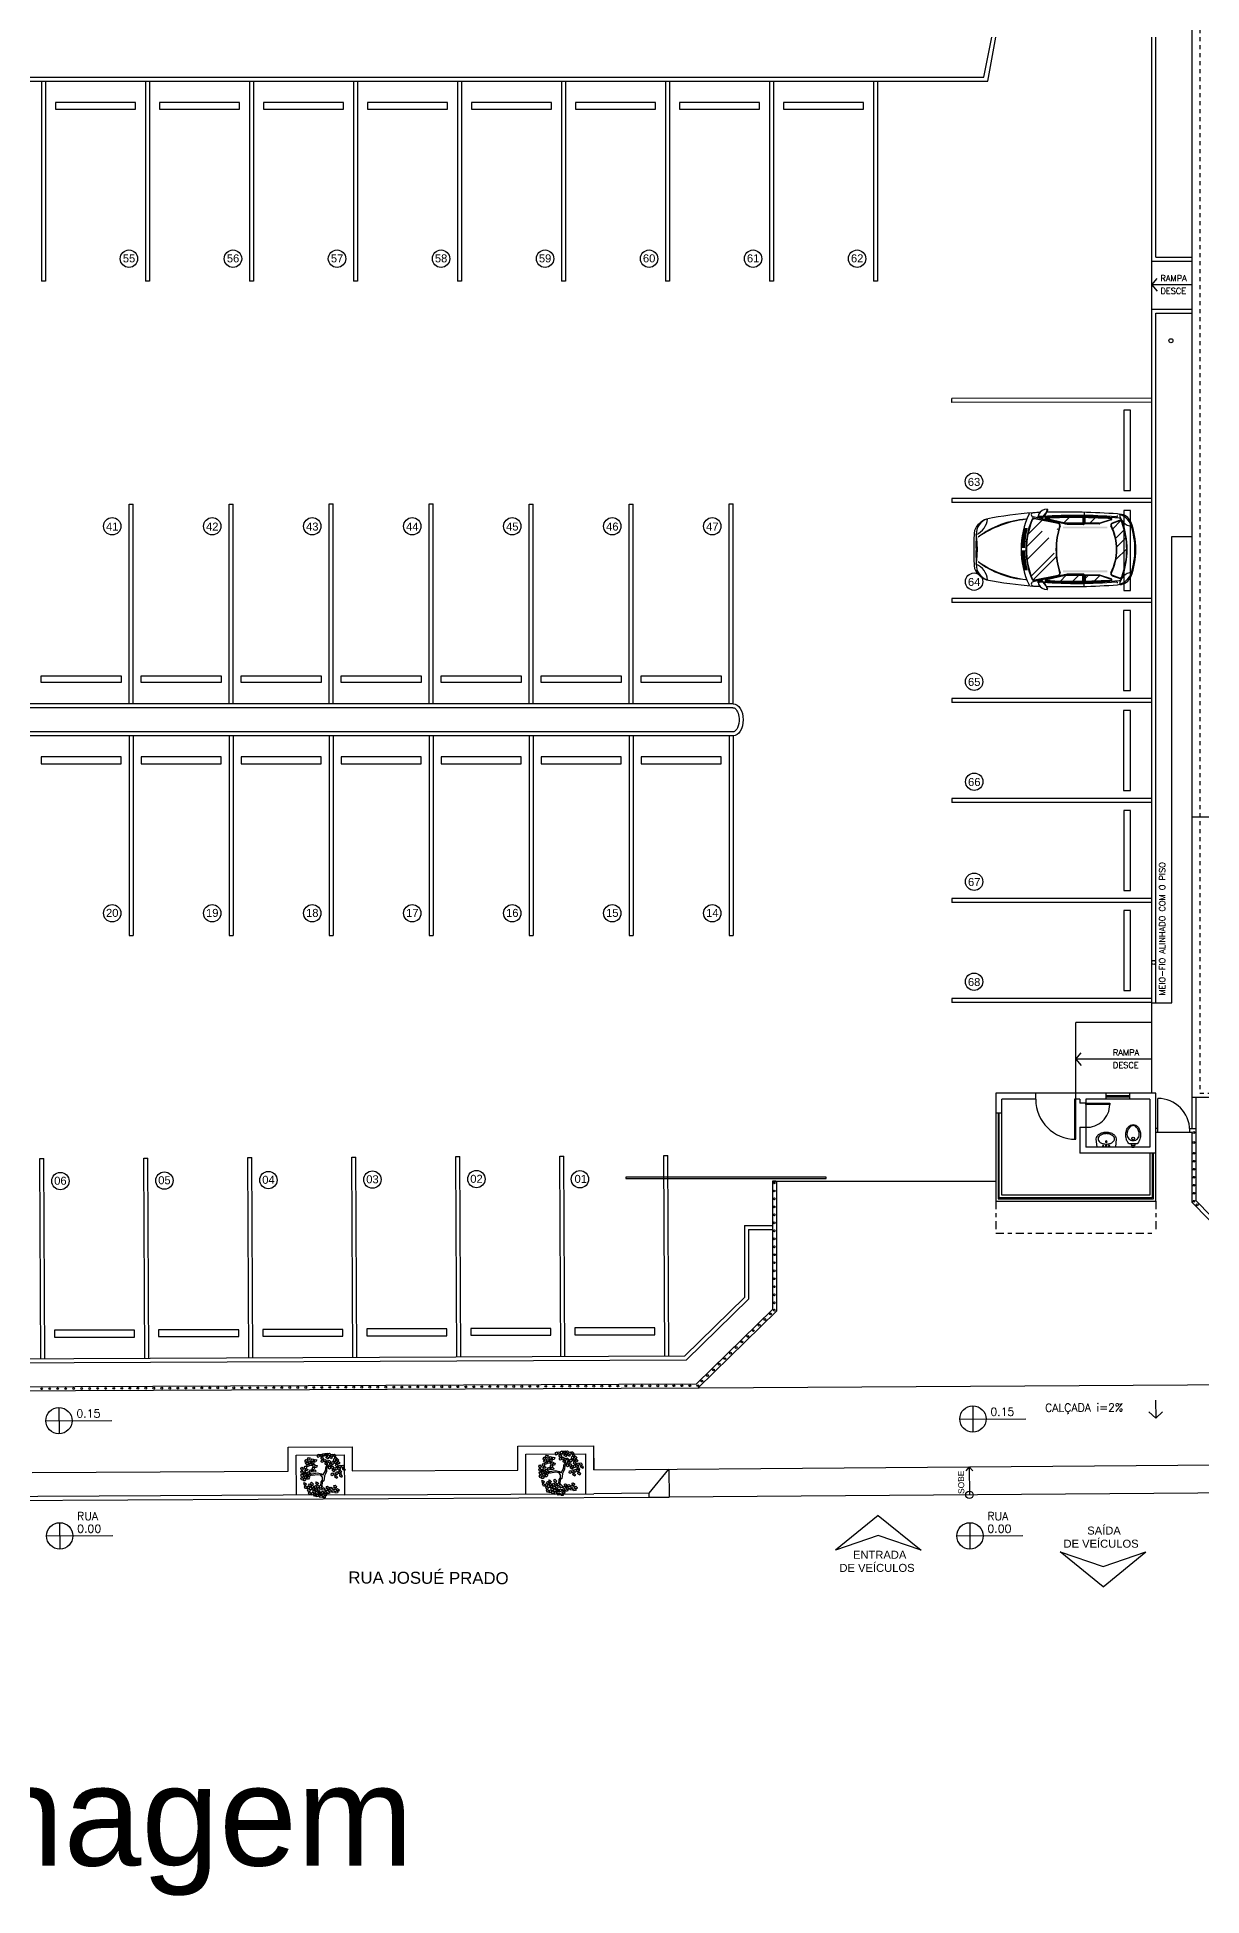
# Model space of a CAD drawing. Header units: millimetres. Extents: x -8 to 5830, y -596 to 3598.
# Drawn here: x 1670.62 to 1699.73, y 2465.41 to 2511.87 of the extents above; entities that cross this region are included whole.
import ezdxf

# ---------------------------------------------------------------- set-up
doc = ezdxf.new("R2010")
doc.units = ezdxf.units.MM
for name, pattern in [('CONTINU', [0]), ('DASHDOT', [1, 0.5, -0.25, 0, -0.25]), ('HIDDEN', [9.525, 6.35, -3.175])]:
    doc.linetypes.add(name, pattern=pattern)
doc.layers.get('0').update_dxf_attribs({"color": 9})
doc.layers.add('INSTALAÇÕES', color=7, linetype='Continuous')
doc.styles.add('80X50', font='romans.shx')
doc.styles.add('ROBERTO', font='swissek.ttf')
doc.styles.get("Standard").update_dxf_attribs({"font": 'arial.ttf'})

# ---------------------------------------------------------------- blocks, each defined once
blk = doc.blocks.new('L', base_point=(1.368, 0.591))
at = {"color": 8, "lineweight": -2}
for p, q in [((1.275, 0.567), (1.306, 0.592)), ((1.288, 0.517), (1.275, 0.567)), ((1.281, 0.65), (1.312, 0.675)), ((1.294, 0.6), (1.281, 0.65)), ((1.317, 0.508), (1.288, 0.517)), ((1.322, 0.591), (1.294, 0.6)), ((1.306, 0.592), (1.336, 0.538)), ((1.312, 0.675), (1.342, 0.621)), ((1.336, 0.538), (1.317, 0.508)), ((1.342, 0.621), (1.322, 0.591)), ((1.337, 0.489), (1.356, 0.548)), ((1.356, 0.548), (1.391, 0.554)), ((1.404, 0.527), (1.376, 0.484)), ((1.391, 0.554), (1.404, 0.527)), ((1.376, 0.484), (1.337, 0.489))]:
    blk.add_line(p, q, dxfattribs=at)
blk = doc.blocks.new('Árvore-13')
at = {"color": 8}
for p, q in [((-0.8, 0.3), (-0.96, 0.41)), ((-0.8, 0.41), (-0.95, 0.5)), ((-0.36, 0.35), (-0.8, 0.41)), ((-0.37, 0.23), (-0.8, 0.3)), ((-0.13, 0.11), (-0.37, 0.23)), ((-0.07, 0.19), (-0.36, 0.35)), ((-0.07, -0.04), (-0.13, 0.11)), ((0.03, 0.07), (-0.07, 0.19)), ((0.03, 0.07), (0.32, 0.33)), ((0.12, -0.05), (0.28, 0.13)), ((0.28, 0.13), (0.42, 0.28)), ((0.32, 0.33), (0.41, 0.54)), ((0.41, 0.54), (0.48, 0.66)), ((0.42, 0.28), (0.5, 0.51)), ((0.48, 0.66), (0.57, 0.72)), ((0.5, 0.51), (0.63, 0.67)), ((0.57, 0.72), (0.61, 0.82)), ((0.63, 0.67), (0.78, 0.72)), ((-0.3, -0.39), (-0.42, -0.69)), ((-0.2, -0.45), (-0.31, -0.74)), ((-0.31, -0.74), (-0.24, -0.89)), ((-0.15, -0.3), (-0.3, -0.39)), ((-0.05, -0.38), (-0.2, -0.45)), ((-0.07, -0.04), (-0.15, -0.3)), ((0.12, -0.05), (-0.05, -0.38))]:
    blk.add_line(p, q, dxfattribs=at)
at = {"color": 8, "xscale": 3.048, "yscale": 3.048, "zscale": 3.048}
for p, rotation in [((-0.72, 1.45), 295.0165150851705), ((-0.49, 1.26), 295.0165150851705), ((-0.25, 1.14), 295.0165150851705), ((0.17, 1.45), 190.1248425347958), ((0.58, 1.4), 190.1248425347958), ((0.85, 1.34), 190.1248425347958), ((1.21, 1.15), 190.1248425347958), ((-1.44, 0.37), 347.8021081598379), ((-1.3, 0.88), 347.8021081598379), ((-1.13, 0.41), 347.8021081598379), ((-0.93, 0.96), 295.0165150851705), ((-0.85, 0.46), 295.0165150851705), ((-0.35, 0.69), 295.0165150851705), ((0.35, 0.95), 190.1248425347958), ((0.68, 0.78), 190.1248425347958), ((0.76, 0.27), 190.1248425347958), ((0.8, -0.3), 190.1248425347958), ((1.12, 0.57), 190.1248425347958), ((1.2, -0.32), 190.1248425347958), ((1.25, 0.04), 190.1248425347958), ((1.32, 0.75), 190.1248425347958), ((1.58, 0.11), 190.1248425347958), ((-0.45, -1.4), 66.16076666471405), ((-0.1, -0.9), 66.16076666471405), ((-0.02, -1.19), 66.16076666471405), ((0.5, -1), 66.16076666471405), ((0.62, -1.32), 66.16076666471405)]:
    blk.add_blockref('L', p, dxfattribs=dict(at, rotation=rotation))
for p in [(-1.39, -0.31), (-1.23, -0.88), (-1.05, -0.53), (-0.87, -1.13), (-0.85, -0.45), (-0.67, -1.02), (-0.45, -1.04), (-0.44, -0.54)]:
    blk.add_blockref('L', p, dxfattribs=at)
blk = doc.blocks.new('A$Cf2040840')
for p, q in [((0, 0), (0, 5)), ((0, 5), (0.1, 5)), ((0.1, 0), (0.1, 5))]:
    blk.add_line(p, q)
blk = doc.blocks.new('A$C9e256378')
for p, q in [((2.257, 3.317), (2.123, 3.05)), ((2.268, 3.312), (2.134, 3.045)), ((2.424, 3.443), (2.344, 3.274)), ((2.434, 3.438), (2.354, 3.269)), ((2.451, 3.458), (2.451, 3.181)), ((2.675, 3.366), (2.675, 3.086)), ((2.846, 3.254), (2.846, 2.936)), ((1.655, 2.967), (1.865, 2.756)), ((1.728, 2.853), (1.829, 2.752)), ((1.736, 2.861), (1.837, 2.76)), ((1.863, 2.786), (1.763, 2.886)), ((1.871, 2.794), (1.771, 2.894)), ((2.115, 3.038), (1.871, 2.794)), ((2.123, 3.03), (1.879, 2.786)), ((1.949, 3.06), (1.949, 2.872)), ((3.052, 3.077), (3.052, 2.697)), ((1.574, 2.449), (0.837, 1.982)), ((0.966, 2.369), (1.024, 2.214)), ((1.514, 2.439), (1.084, 2.173)), ((1.52, 2.429), (1.09, 2.164)), ((1.482, 2.609), (1.482, 2.419)), ((1.829, 2.752), (1.522, 2.445)), ((1.837, 2.744), (1.53, 2.437)), ((1.865, 2.74), (1.576, 2.45)), ((3.269, 2.354), (3.438, 2.434)), ((3.274, 2.344), (3.443, 2.424)), ((1.393, 2.32), (0.887, 1.981)), ((1.399, 2.311), (0.893, 1.972)), ((1.004, 2.148), (0.927, 2.073)), ((1.01, 2.138), (0.934, 2.065)), ((1.016, 2.129), (0.94, 2.058)), ((0.998, 2.159), (0.946, 2.108)), ((1.025, 2.202), (1.004, 2.165)), ((1.052, 2.078), (1.052, 1.582)), ((1.249, 1.893), (1.249, 1.334)), ((1.482, 2.211), (1.482, 2.189)), ((1.482, 1.893), (1.482, 1.123)), ((2.74, 1.865), (2.45, 1.576)), ((2.967, 1.655), (2.756, 1.865)), ((3.03, 2.123), (2.786, 1.879)), ((2.786, 1.863), (2.886, 1.763)), ((3.038, 2.115), (2.794, 1.871)), ((2.794, 1.871), (2.894, 1.771)), ((2.846, 1.923), (2.846, 1.823)), ((3.312, 2.268), (3.045, 2.134)), ((3.317, 2.257), (3.05, 2.123)), ((3.052, 2.125), (3.052, 1.941)), ((0.951, 1.673), (0.892, 1.632)), ((0.962, 1.653), (0.904, 1.612)), ((0.971, 1.639), (0.913, 1.596)), ((0.983, 1.62), (0.925, 1.577)), ((0.996, 1.6), (0.938, 1.557)), ((1.005, 1.586), (0.948, 1.542)), ((1.018, 1.567), (0.96, 1.523)), ((1.031, 1.548), (0.973, 1.504)), ((1.04, 1.535), (0.984, 1.489)), ((1.054, 1.516), (0.998, 1.471)), ((1.067, 1.497), (1.013, 1.453)), ((1.077, 1.484), (1.024, 1.438)), ((1.092, 1.466), (1.036, 1.418)), ((1.104, 1.449), (1.051, 1.398)), ((1.119, 1.431), (1.065, 1.38)), ((1.133, 1.413), (1.08, 1.362)), ((1.144, 1.4), (1.092, 1.348)), ((1.85, 1.713), (1.85, 0.903)), ((1.949, 1.69), (1.949, 0.875)), ((1.972, 0.893), (2.311, 1.399)), ((2.449, 1.574), (1.982, 0.837)), ((2.429, 1.52), (2.164, 1.09)), ((2.439, 1.514), (2.173, 1.084)), ((2.744, 1.837), (2.437, 1.53)), ((2.752, 1.829), (2.445, 1.522)), ((2.451, 1.528), (2.451, 1.333)), ((2.675, 1.752), (2.675, 1.548)), ((2.853, 1.728), (2.752, 1.829)), ((2.861, 1.736), (2.76, 1.837)), ((2.846, 1.735), (2.846, 1.721)), ((1.159, 1.383), (1.106, 1.33)), ((1.174, 1.365), (1.122, 1.313)), ((1.189, 1.348), (1.137, 1.295)), ((1.205, 1.331), (1.152, 1.278)), ((1.22, 1.314), (1.168, 1.261)), ((1.236, 1.297), (1.184, 1.245)), ((1.297, 1.236), (1.245, 1.184)), ((1.314, 1.22), (1.261, 1.168)), ((1.331, 1.205), (1.278, 1.152)), ((1.348, 1.189), (1.295, 1.137)), ((1.365, 1.174), (1.313, 1.122)), ((1.383, 1.159), (1.33, 1.106)), ((1.4, 1.144), (1.348, 1.092)), ((1.413, 1.133), (1.362, 1.08)), ((1.431, 1.119), (1.38, 1.065)), ((1.449, 1.104), (1.398, 1.051)), ((1.466, 1.092), (1.418, 1.036)), ((1.484, 1.077), (1.438, 1.024)), ((1.497, 1.067), (1.453, 1.013)), ((1.516, 1.054), (1.471, 0.998)), ((1.535, 1.04), (1.489, 0.984)), ((1.548, 1.031), (1.504, 0.973)), ((1.567, 1.018), (1.523, 0.96)), ((1.586, 1.005), (1.542, 0.948)), ((1.6, 0.996), (1.557, 0.938)), ((1.62, 0.983), (1.577, 0.925)), ((1.639, 0.971), (1.596, 0.913)), ((1.653, 0.962), (1.612, 0.904)), ((1.673, 0.951), (1.632, 0.892)), ((1.981, 0.887), (2.32, 1.393)), ((2.129, 1.016), (2.058, 0.94)), ((2.138, 1.01), (2.065, 0.934)), ((2.148, 1.004), (2.073, 0.927)), ((2.159, 0.998), (2.108, 0.946)), ((2.202, 1.025), (2.165, 1.004)), ((2.369, 0.966), (2.214, 1.024))]:
    blk.add_line(p, q)
for centre, radius, start, end in [((14.705, -10.758), 18.937, 131.0241, 136.3983), ((9.833, -5.466), 11.669, 130.1849, 139.1615), ((9.774, -5.454), 11.597, 129.5667, 139.0603), ((73.189, -73.257), 104.413, 132.81136, 133.16299), ((73.189, -73.257), 104.401, 132.81142, 133.16291), ((2.247, 3.322), 0.023, 333.3475, 131.9262), ((2.247, 3.322), 0.0115, 333.3475, 131.5595), ((2.529, 3.164), 0.444, 61.3752, 124.8498), ((2.281, 3.473), 0.0345, 309.4181, 45), ((2.531, 3.828), 0.345, 230.2872, 309.7416), ((2.537, 3.298), 0.345, 70.559, 129.4181), ((2.395, 3.25), 0.0575, 154.6538, 251.8643), ((2.395, 3.25), 0.046, 154.6538, 251.8643), ((2.424, 3.441), 0.0575, 67.2021, 129.5667), ((2.476, 3.419), 0.0575, 65.4941, 154.6538), ((2.476, 3.419), 0.046, 65.4941, 154.6538), ((1.685, 1.685), 1.951, 45, 65.4941), ((1.685, 1.685), 1.962, 45, 65.4941), ((1.838, 1.838), 1.962, 45, 65.4941), ((1.838, 1.838), 1.939, 45, 62.7609), ((8.406, -4.123), 9.669, 133.7495, 139.3071), ((8.406, -4.123), 9.657, 133.7499, 139.3057), ((1.728, 2.853), 0.0115, 45, 133.4165), ((1.771, 2.894), 0.0115, 133.8934, 225), ((2.082, 3.071), 0.046, 315, 333.3475), ((2.082, 3.071), 0.0575, 315, 333.3475), ((1.979, 1.979), 1.279, 45, 71.8643), ((1.979, 1.979), 1.291, 45, 71.8643), ((1.979, 1.979), 1.279, 18.1357, 45), ((1.979, 1.979), 1.291, 18.1357, 45), ((1.685, 1.685), 1.951, 24.5059, 45), ((1.685, 1.685), 1.962, 24.5059, 45), ((1.838, 1.838), 1.939, 27.2391, 45), ((1.838, 1.838), 1.962, 24.5059, 45), ((1.111, 2.201), 0.235, 133.0651, 199.7968), ((0.956, 2.362), 0.0115, 32.7669, 121.1834), ((0.637, 2.18), 0.368, 357.6073, 31.5294), ((1.423, 2.271), 0.0575, 27.1816, 121.6983), ((1.489, 2.478), 0.046, 301.6983, 315), ((1.489, 2.478), 0.0575, 301.6983, 315), ((1.568, 2.459), 0.0115, 301.6983, 315), ((1.829, 2.752), 0.0115, 315, 45), ((1.871, 2.794), 0.0115, 225, 315), ((1.857, 2.748), 0.0115, 315, 45), ((-5.454, 9.774), 11.597, 310.9397, 320.4333), ((3.25, 2.395), 0.0575, 198.1357, 295.3462), ((3.25, 2.395), 0.046, 198.1357, 295.3462), ((3.419, 2.476), 0.046, 295.3462, 24.5059), ((3.419, 2.476), 0.0575, 295.3462, 24.5059), ((3.828, 2.531), 0.345, 140.2584, 219.7128), ((3.441, 2.424), 0.0575, 320.4333, 22.7979), ((3.164, 2.529), 0.444, 325.1502, 28.6248), ((3.298, 2.537), 0.345, 320.5819, 19.441), ((9.082, -5.015), 10.92, 139.6567, 145.7919), ((0.699, 1.963), 0.0115, 19.9219, 140.2273), ((2.695, 2.687), 2.112, 199.9219, 225), ((0.805, 2.025), 0.0535, 131.4815, 306.2509), ((14.705, -10.758), 18.937, 136.9028, 137.3795), ((0.917, 1.932), 0.0575, 121.6983, 203.0464), ((2.642, 2.642), 1.922, 202.3768, 224.9935), ((0.918, 1.932), 0.0461, 121.5287, 203.1294), ((2.642, 2.642), 1.911, 202.3768, 224.9935), ((0.922, 2.133), 0.0345, 199.7968, 314.111), ((0.911, 2.091), 0.0115, 216.9324, 314.111), ((0.919, 2.081), 0.0115, 219.7766, 314.111), ((0.926, 2.073), 0.0115, 222.6101, 314.111), ((0.932, 2.066), 0.0115, 224.8157, 312.9969), ((0.99, 2.167), 0.0115, 314.111, 27.0596), ((0.996, 2.157), 0.0115, 314.111, 29.735), ((1.002, 2.146), 0.0115, 314.111, 32.3788), ((1.008, 2.137), 0.0115, 312.9969, 34.8804), ((1.015, 2.208), 0.0115, 331.4299, 32.7669), ((1.084, 2.173), 0.0115, 140.4547, 301.6983), ((1.423, 2.271), 0.046, 27.1816, 121.4457), ((3.167, 3.167), 1.914, 207.1816, 225), ((3.167, 3.167), 1.903, 207.1816, 225), ((-5.466, 9.833), 11.669, 310.8385, 319.8151), ((-10.758, 14.705), 18.937, 313.6017, 318.9759), ((2.748, 1.857), 0.0115, 45, 135), ((2.794, 1.871), 0.0115, 135, 225), ((-73.257, 73.189), 104.401, 316.83709, 317.18858), ((-73.257, 73.189), 104.413, 316.83701, 317.18864), ((3.071, 2.082), 0.0575, 116.6525, 135), ((3.071, 2.082), 0.046, 116.6525, 135), ((3.322, 2.247), 0.023, 318.0738, 116.6525), ((3.322, 2.247), 0.0115, 318.4405, 116.6525), ((3.473, 2.281), 0.0345, 45, 140.5819), ((2.74, 0.209), 2.556, 141.0395, 169.9071), ((2.372, 0.377), 2.167, 138.3763, 172.5703), ((0.761, 1.809), 0.0115, 24.4031, 142.2742), ((3.167, 3.167), 1.914, 225, 242.8184), ((3.167, 3.167), 1.903, 225, 242.8184), ((-4.123, 8.406), 9.657, 310.6943, 316.2501), ((-4.123, 8.406), 9.669, 310.6929, 316.2505), ((2.271, 1.423), 0.046, 328.5543, 62.8184), ((2.271, 1.423), 0.0575, 328.3017, 62.8184), ((2.478, 1.489), 0.0575, 135, 148.3017), ((2.478, 1.489), 0.046, 135, 148.3017), ((2.459, 1.568), 0.0115, 135, 148.3017), ((2.752, 1.829), 0.0115, 45, 135), ((2.853, 1.728), 0.0115, 316.5835, 45), ((2.894, 1.771), 0.0115, 225, 316.1066), ((0.488, 0.905), 0.488, 153.3456, 203.221), ((0.395, 0.952), 0.379, 150.5042, 228.4375), ((-0.284, 0.839), 0.46, 338.281, 40.6607), ((2.687, 2.695), 2.112, 225, 250.0781), ((2.642, 2.642), 1.922, 225.0065, 247.6232), ((2.642, 2.642), 1.911, 225.0085, 247.6252), ((2.066, 0.932), 0.0115, 137.0031, 225.1843), ((2.073, 0.926), 0.0115, 135.889, 227.3899), ((2.133, 0.922), 0.0345, 135.889, 250.2032), ((2.201, 1.111), 0.235, 250.2032, 316.9349), ((2.137, 1.008), 0.0115, 55.1196, 137.0031), ((2.146, 1.002), 0.0115, 57.6212, 135.889), ((2.157, 0.996), 0.0115, 60.265, 135.889), ((2.167, 0.99), 0.0115, 62.9404, 135.889), ((2.173, 1.084), 0.0115, 148.3017, 309.5453), ((2.18, 0.637), 0.368, 58.4706, 92.3927), ((2.362, 0.956), 0.0115, 328.8166, 57.2331), ((0.071, 0.726), 0.0345, 203.221, 217.326), ((2.955, 3.081), 3.758, 219.2274, 226.3649), ((-2.227, -2.391), 3.87, 46.7149, 52.2305), ((3.039, 3.202), 3.848, 221.1865, 226.718), ((0.377, 2.372), 2.167, 277.4297, 311.6237), ((0.209, 2.74), 2.556, 280.0929, 308.9605), ((-5.015, 9.082), 10.92, 304.2081, 310.3433), ((1.809, 0.761), 0.0115, 307.7258, 65.5969), ((1.932, 0.917), 0.0575, 246.9536, 328.3017), ((1.932, 0.917), 0.046, 246.9536, 328.5543), ((1.963, 0.699), 0.0115, 309.7727, 70.0781), ((2.025, 0.805), 0.0535, 143.7491, 318.5185), ((-10.758, 14.705), 18.937, 312.6205, 313.0972), ((2.081, 0.919), 0.0115, 135.889, 230.2234), ((2.091, 0.911), 0.0115, 135.889, 233.0676), ((3.081, 2.955), 3.758, 223.6351, 230.7726), ((3.202, 3.039), 3.848, 223.282, 228.8135), ((-2.391, -2.227), 3.87, 37.7695, 43.2851), ((0.839, -0.284), 0.46, 49.3393, 111.719), ((0.952, 0.395), 0.379, 221.5625, 299.4958), ((0.726, 0.071), 0.0345, 232.674, 246.779), ((0.905, 0.488), 0.488, 246.779, 296.6544)]:
    blk.add_arc(centre, radius, start, end)
for points in [[(2.32, 3.126), (2.35, 3.096), (1.536, 2.343), (1.567, 2.312)], [(3.126, 2.32), (3.096, 2.35), (2.343, 1.536), (2.312, 1.567)]]:
    blk.add_solid(points)
blk = doc.blocks.new('P60')
at = {"color": 252}
blk.add_lwpolyline([(-0.6, 0.06), (0, 0.06), (0, 0.03), (-0.6, 0.03)], close=True, dxfattribs=at)
at = {"color": 8}
blk.add_arc((-0.029, 0.06), 0.571, 87.1025, 180, dxfattribs=at)
blk = doc.blocks.new('Vaso')
for points in [[(0.03, -0.05), (0.03, 0), (-0.03, 0), (-0.03, -0.05)], [(0.05, -0.09), (0.05, -0.05), (-0.05, -0.05), (-0.05, -0.09)]]:
    blk.add_lwpolyline(points)
for points in [[(0.183, -0.31, -0.071776), (0.168, -0.413, -0.083144), (0.129, -0.494, -0.106699), (0.065, -0.552, -0.132564), (-0.002, -0.57, -0.132564), (-0.069, -0.552, -0.106699), (-0.133, -0.494, -0.083144), (-0.172, -0.413, -0.071776), (-0.187, -0.31, -0.071776), (-0.172, -0.207, -0.083144), (-0.133, -0.126, -0.060171), (-0.1, -0.09), (0.096, -0.09, -0.060171), (0.129, -0.126, -0.083144), (0.168, -0.207, -0.071776)], [(-0.088, -0.497, 0.2474), (0, -0.541, 0.2474), (0.088, -0.497, 0.197858), (0.152, -0.318, 0.418329), (0, -0.168, 0.418329), (-0.152, -0.318, 0.197858)]]:
    blk.add_lwpolyline(points, format="xyb", close=True)
blk.add_circle((-0.002, -0.22), 0.0352)
blk = doc.blocks.new('Cuba-emp')
blk.add_lwpolyline([(0.21, 0.248), (0, 0.227), (0, -0.227), (0.21, -0.248, 0.137816), (0.271, -0.231, 0.107041), (0.329, -0.176, 0.080751), (0.364, -0.099, 0.068643), (0.378, -0.001, 0.068643), (0.364, 0.098, 0.080751), (0.329, 0.174, 0.107041), (0.271, 0.23, 0.115752), (0.21, 0.248)], format="xyb")
blk.add_lwpolyline([(0.21, 0.205, -0.131827), (0.25, 0.194, -0.106633), (0.297, 0.151, -0.083482), (0.328, 0.087, -0.072232), (0.341, 0, -0.072232), (0.328, -0.087, -0.083482), (0.297, -0.151, -0.106633), (0.25, -0.194, -0.131827), (0.21, -0.205, -0.131827), (0.17, -0.194, -0.106633), (0.123, -0.151, -0.083482), (0.092, -0.087, -0.072232), (0.079, 0, -0.072232), (0.092, 0.087, -0.083482), (0.123, 0.151, -0.106633), (0.17, 0.194, -0.131827)], format="xyb", close=True)
for centre, radius in [((0.037, -0.002), 0.0193), ((0.037, -0.002), 0.0193), ((0.036, 0.071), 0.0155), ((0.14, -0.001), 0.0198), ((0.036, -0.076), 0.0155)]:
    blk.add_circle(centre, radius)

msp = doc.modelspace()

# ---------------------------------------------------------------- linework, layer by layer
for p, q in [((1699.483, 2514.872), (1699.483, 2484.593)), ((1694.283, 2510.872), (1694.483, 2511.872)), ((1694.383, 2510.772), (1694.583, 2511.872)), ((1698.483, 2485.467), (1698.483, 2511.872)), ((1698.583, 2506.372), (1698.583, 2511.872)), ((1647.071, 2510.872), (1694.283, 2510.872)), ((1646.971, 2510.772), (1694.383, 2510.772)), ((1698.483, 2506.272), (1699.483, 2506.272)), ((1698.583, 2506.372), (1699.483, 2506.372)), ((1698.483, 2505.682), (1698.617, 2505.84)), ((1698.483, 2505.682), (1698.617, 2505.525)), ((1699.483, 2505.682), (1698.483, 2505.682)), ((1698.483, 2505.072), (1699.483, 2505.072)), ((1698.583, 2504.972), (1699.483, 2504.972)), ((1698.583, 2487.732), (1698.583, 2504.972)), ((1698.983, 2487.732), (1698.983, 2499.392)), ((1698.983, 2499.392), (1699.483, 2499.392)), ((1688.011, 2495.109), (1655.411, 2495.109)), ((1688.02, 2495.209), (1655.418, 2495.209)), ((1688.02, 2494.509), (1655.418, 2494.509)), ((1688.02, 2494.409), (1655.418, 2494.409)), ((1698.483, 2487.732), (1698.983, 2487.732)), ((1698.483, 2487.242), (1696.583, 2487.242)), ((1696.583, 2486.322), (1696.717, 2486.48)), ((1696.583, 2486.322), (1696.717, 2486.165)), ((1698.483, 2486.322), (1696.583, 2486.322)), ((1694.583, 2485.472), (1694.583, 2482.772)), ((1698.583, 2485.472), (1694.583, 2485.472)), ((1694.733, 2482.922), (1694.733, 2485.322)), ((1695.583, 2485.322), (1694.733, 2485.322)), ((1695.583, 2485.322), (1695.583, 2485.472)), ((1696.683, 2485.322), (1696.683, 2485.222)), ((1696.833, 2485.222), (1696.683, 2485.222)), ((1696.833, 2485.322), (1696.833, 2484.122)), ((1698.433, 2485.322), (1696.833, 2485.322)), ((1697.333, 2485.472), (1697.333, 2485.322)), ((1697.933, 2485.412), (1697.333, 2485.412)), ((1697.333, 2485.382), (1697.933, 2485.382)), ((1697.933, 2485.322), (1697.933, 2485.472)), ((1698.433, 2485.322), (1698.433, 2484.122)), ((1698.583, 2482.772), (1698.583, 2485.472)), ((1698.633, 2484.498), (1698.633, 2485.343)), ((1699.483, 2485.372), (1702.783, 2485.372)), ((1699.583, 2485.372), (1699.583, 2482.795)), ((1694.733, 2484.972), (1694.583, 2484.972)), ((1694.643, 2484.972), (1694.643, 2482.832)), ((1694.673, 2482.862), (1694.673, 2484.972)), ((1696.683, 2484.622), (1696.833, 2484.622)), ((1696.683, 2484.622), (1696.683, 2483.972)), ((1698.583, 2484.598), (1698.633, 2484.598)), ((1698.583, 2484.498), (1698.633, 2484.498)), ((1699.483, 2484.493), (1698.633, 2484.493)), ((1699.433, 2484.493), (1699.433, 2484.593)), ((1699.433, 2484.593), (1699.583, 2484.593)), ((1699.483, 2484.493), (1699.483, 2482.751)), ((1698.583, 2483.972), (1696.683, 2483.972)), ((1698.433, 2484.122), (1696.833, 2484.122)), ((1698.433, 2483.972), (1698.433, 2482.922)), ((1698.493, 2483.972), (1698.493, 2482.862)), ((1698.523, 2482.832), (1698.523, 2483.972)), ((1689, 2483.272), (1694.583, 2483.272)), ((1689.088, 2483.272), (1689, 2483.272)), ((1689, 2483.272), (1689, 2480.069)), ((1689.1, 2483.272), (1689.1, 2480.027)), ((1698.433, 2482.922), (1694.733, 2482.922)), ((1694.583, 2482.772), (1698.583, 2482.772)), ((1694.643, 2482.832), (1698.523, 2482.832)), ((1698.493, 2482.862), (1694.673, 2482.862)), ((1688.3, 2482.169), (1688.3, 2480.364)), ((1688.3, 2482.169), (1689, 2482.169)), ((1688.4, 2482.069), (1688.4, 2480.322)), ((1688.4, 2482.069), (1689, 2482.069)), ((1688.3, 2480.364), (1686.814, 2478.912)), ((1688.4, 2480.322), (1686.855, 2478.812)), ((1689, 2480.069), (1687.101, 2478.213)), ((1689.1, 2480.027), (1687.142, 2478.113)), ((1651.901, 2478.65), (1686.855, 2478.812)), ((1652.001, 2478.751), (1686.814, 2478.912)), ((1645.761, 2477.922), (1687.171, 2478.113)), ((1645.794, 2478.022), (1687.101, 2478.213))]:
    msp.add_line(p, q)
at = {"linetype": 'DASHDOT', "ltscale": 0.03}
for p, q in [((1699.683, 2514.872), (1699.683, 2485.472)), ((1699.683, 2485.472), (1712.333, 2485.472))]:
    msp.add_line(p, q, dxfattribs=at)
at = {"linetype": 'CONTINU'}
msp.add_line((1700.453, 2492.372), (1699.483, 2492.372), dxfattribs=at)
at = {"linetype": 'DASHDOT', "ltscale": 0.4}
for p, q in [((1694.583, 2482.772), (1694.583, 2481.972)), ((1698.583, 2482.772), (1698.583, 2481.972)), ((1694.583, 2481.972), (1698.583, 2481.972))]:
    msp.add_line(p, q, dxfattribs=at)
at = {"color": 8}
for p, q in [((1703.929, 2478.207), (1699.483, 2482.751)), ((1703.967, 2478.307), (1699.583, 2482.795)), ((1698.581, 2477.798), (1698.583, 2477.347)), ((1698.583, 2477.347), (1698.414, 2477.511)), ((1698.583, 2477.347), (1698.75, 2477.513)), ((1686.413, 2476.076), (1686.414, 2476.079))]:
    msp.add_line(p, q, dxfattribs=at)
at = {"linetype": 'CONTINU', "lineweight": -2}
msp.add_line((1687.171, 2478.113), (1704.547, 2478.21), dxfattribs=at)
at = {"color": 8, "linetype": 'CONTINU', "lineweight": -2}
for p, q in [((1687.171, 2478.113), (1703.929, 2478.207)), ((1671.166, 2477.616), (1671.169, 2476.959)), ((1693.684, 2477.328), (1695.338, 2477.337)), ((1694.011, 2477.659), (1694.014, 2477.001)), ((1670.839, 2477.286), (1672.493, 2477.294)), ((1682.835, 2476.454), (1684.334, 2476.461)), ((1682.839, 2475.454), (1682.835, 2476.454)), ((1684.339, 2475.461), (1684.334, 2476.461)), ((1684.536, 2476.062), (1684.534, 2476.462)), ((1670.499, 2475.993), (1676.899, 2476.024)), ((1677.099, 2476.025), (1677.099, 2476.025)), ((1678.499, 2476.032), (1682.637, 2476.053)), ((1685.919, 2475.475), (1686.414, 2476.079)), ((1686.414, 2476.079), (1686.419, 2475.379)), ((1693.922, 2476.134), (1693.839, 2476.034)), ((1693.922, 2476.134), (1693.926, 2475.435)), ((1693.922, 2476.134), (1694.007, 2476.035)), ((1685.919, 2475.475), (1684.539, 2475.462)), ((1685.92, 2475.375), (1685.919, 2475.475)), ((1703.314, 2475.506), (1686.419, 2475.379)), ((1645.775, 2475.171), (1685.919, 2475.376)), ((1678.302, 2475.431), (1684.54, 2475.462)), ((1685.919, 2475.376), (1686.419, 2475.379)), ((1671.185, 2474.737), (1671.188, 2474.08)), ((1691.648, 2474.921), (1690.581, 2474.05)), ((1691.648, 2474.921), (1692.716, 2474.05)), ((1693.937, 2474.737), (1693.94, 2474.08)), ((1670.858, 2474.407), (1672.512, 2474.415)), ((1691.648, 2474.418), (1690.581, 2474.05)), ((1692.716, 2474.05), (1691.648, 2474.418)), ((1693.61, 2474.407), (1695.264, 2474.415)), ((1697.265, 2473.137), (1696.197, 2474.008)), ((1696.197, 2474.008), (1697.265, 2473.64)), ((1697.265, 2473.137), (1698.332, 2474.008)), ((1697.265, 2473.64), (1698.332, 2474.008))]:
    msp.add_line(p, q, dxfattribs=at)
at = {"linetype": 'CONTINU'}
for points in [[(1671.082, 2510.242), (1671.082, 2510.072), (1673.082, 2510.072), (1673.082, 2510.242)], [(1673.682, 2510.242), (1673.682, 2510.072), (1675.682, 2510.072), (1675.682, 2510.242)], [(1676.282, 2510.242), (1676.282, 2510.072), (1678.282, 2510.072), (1678.282, 2510.242)], [(1678.882, 2510.242), (1678.882, 2510.072), (1680.882, 2510.072), (1680.882, 2510.242)], [(1681.482, 2510.242), (1681.482, 2510.072), (1683.482, 2510.072), (1683.482, 2510.242)], [(1684.082, 2510.242), (1684.082, 2510.072), (1686.082, 2510.072), (1686.082, 2510.242)], [(1686.682, 2510.242), (1686.682, 2510.072), (1688.682, 2510.072), (1688.682, 2510.242)], [(1689.282, 2510.242), (1689.282, 2510.072), (1691.282, 2510.072), (1691.282, 2510.242)], [(1697.953, 2502.544), (1697.783, 2502.544), (1697.783, 2500.544), (1697.953, 2500.544)], [(1697.955, 2500.044), (1697.785, 2500.044), (1697.785, 2498.044), (1697.955, 2498.044)], [(1697.949, 2497.544), (1697.779, 2497.544), (1697.779, 2495.544), (1697.949, 2495.544)], [(1670.719, 2495.739), (1670.719, 2495.909), (1672.719, 2495.909), (1672.719, 2495.739)], [(1673.219, 2495.739), (1673.219, 2495.909), (1675.219, 2495.909), (1675.219, 2495.739)], [(1675.719, 2495.739), (1675.719, 2495.909), (1677.719, 2495.909), (1677.719, 2495.739)], [(1678.219, 2495.739), (1678.219, 2495.909), (1680.219, 2495.909), (1680.219, 2495.739)], [(1680.719, 2495.739), (1680.719, 2495.909), (1682.719, 2495.909), (1682.719, 2495.739)], [(1683.219, 2495.739), (1683.219, 2495.909), (1685.219, 2495.909), (1685.219, 2495.739)], [(1685.719, 2495.739), (1685.719, 2495.909), (1687.719, 2495.909), (1687.719, 2495.739)], [(1697.951, 2495.043), (1697.781, 2495.043), (1697.781, 2493.043), (1697.951, 2493.043)], [(1670.719, 2493.879), (1670.719, 2493.709), (1672.719, 2493.709), (1672.719, 2493.879)], [(1673.219, 2493.879), (1673.219, 2493.709), (1675.219, 2493.709), (1675.219, 2493.879)], [(1675.719, 2493.879), (1675.719, 2493.709), (1677.719, 2493.709), (1677.719, 2493.879)], [(1678.219, 2493.879), (1678.219, 2493.709), (1680.219, 2493.709), (1680.219, 2493.879)], [(1680.719, 2493.879), (1680.719, 2493.709), (1682.719, 2493.709), (1682.719, 2493.879)], [(1683.219, 2493.879), (1683.219, 2493.709), (1685.219, 2493.709), (1685.219, 2493.879)], [(1685.719, 2493.879), (1685.719, 2493.709), (1687.719, 2493.709), (1687.719, 2493.879)], [(1697.953, 2492.543), (1697.783, 2492.543), (1697.783, 2490.543), (1697.953, 2490.543)], [(1697.955, 2490.043), (1697.785, 2490.043), (1697.785, 2488.043), (1697.955, 2488.043)], [(1671.06, 2479.547), (1671.06, 2479.377), (1673.06, 2479.377), (1673.06, 2479.547)], [(1673.66, 2479.559), (1673.66, 2479.389), (1675.66, 2479.389), (1675.66, 2479.559)], [(1676.26, 2479.571), (1676.26, 2479.401), (1678.26, 2479.401), (1678.26, 2479.571)], [(1678.86, 2479.583), (1678.86, 2479.413), (1680.86, 2479.413), (1680.86, 2479.583)], [(1681.46, 2479.595), (1681.46, 2479.425), (1683.46, 2479.425), (1683.46, 2479.595)], [(1684.06, 2479.607), (1684.06, 2479.437), (1686.06, 2479.437), (1686.06, 2479.607)]]:
    msp.add_lwpolyline(points, close=True, dxfattribs=at)
msp.add_lwpolyline([(1696.683, 2485.322), (1696.553, 2485.322), (1696.553, 2484.322), (1696.583, 2484.322), (1696.583, 2487.242)])
msp.add_lwpolyline([(1685.341, 2483.342), (1690.341, 2483.342), (1690.341, 2483.372), (1685.341, 2483.372)], close=True)
at = {"color": 8, "linetype": 'CONTINU', "lineweight": -2}
for points in [[(1677.102, 2475.425), (1677.097, 2476.425), (1678.297, 2476.431), (1678.302, 2475.431), (1669.102, 2475.386)], [(1676.899, 2476.024), (1676.896, 2476.624), (1678.496, 2476.632), (1678.499, 2476.032)], [(1682.637, 2476.053), (1682.634, 2476.653), (1684.533, 2476.662), (1684.536, 2476.062), (1703.308, 2476.206)]]:
    msp.add_lwpolyline(points, dxfattribs=at)
for centre, radius in [((1672.918, 2506.335), 0.217), ((1675.518, 2506.335), 0.217), ((1678.118, 2506.335), 0.217), ((1680.718, 2506.335), 0.217), ((1683.318, 2506.335), 0.217), ((1685.918, 2506.335), 0.217), ((1688.518, 2506.335), 0.217), ((1691.118, 2506.335), 0.217), ((1694.04, 2500.761), 0.217), ((1672.498, 2499.646), 0.217), ((1674.998, 2499.646), 0.217), ((1677.498, 2499.646), 0.217), ((1679.998, 2499.646), 0.217), ((1682.498, 2499.646), 0.217), ((1684.998, 2499.646), 0.217), ((1687.498, 2499.646), 0.217), ((1694.042, 2498.261), 0.217), ((1694.044, 2495.761), 0.217), ((1694.046, 2493.261), 0.217), ((1694.044, 2490.761), 0.217), ((1672.498, 2489.973), 0.217), ((1674.998, 2489.973), 0.217), ((1677.498, 2489.973), 0.217), ((1679.998, 2489.973), 0.217), ((1682.498, 2489.973), 0.217), ((1684.998, 2489.973), 0.217), ((1687.498, 2489.973), 0.217), ((1694.042, 2488.261), 0.217), ((1699.533, 2484.493), 0.0225), ((1699.533, 2484.241), 0.0225), ((1699.533, 2483.973), 0.0225), ((1671.203, 2483.278), 0.217), ((1673.803, 2483.29), 0.217), ((1676.403, 2483.302), 0.217), ((1679.003, 2483.314), 0.217), ((1681.603, 2483.326), 0.217), ((1684.19, 2483.324), 0.217), ((1699.533, 2483.773), 0.0225), ((1699.533, 2483.573), 0.0225), ((1699.533, 2483.373), 0.0225), ((1689.047, 2483.03), 0.0225), ((1689.049, 2483.23), 0.0225), ((1699.533, 2483.173), 0.0225), ((1699.533, 2482.973), 0.0225), ((1689.047, 2482.631), 0.0225), ((1689.05, 2482.832), 0.0225), ((1689.05, 2482.433), 0.0225), ((1699.533, 2482.773), 0.0225), ((1689.048, 2482.232), 0.0225), ((1689.05, 2482.034), 0.0225), ((1689.048, 2481.834), 0.0225), ((1689.05, 2481.635), 0.0225), ((1689.047, 2481.035), 0.0225), ((1689.049, 2481.236), 0.0225), ((1689.052, 2481.437), 0.0225), ((1689.048, 2480.837), 0.0225), ((1689.05, 2480.636), 0.0225), ((1689.05, 2480.435), 0.0225), ((1689.05, 2480.234), 0.0225), ((1688.669, 2479.677), 0.0225), ((1688.815, 2479.816), 0.0225), ((1688.952, 2479.956), 0.0225), ((1689.05, 2480.049), 0.0225), ((1688.239, 2479.257), 0.0225), ((1688.385, 2479.395), 0.0225), ((1688.525, 2479.538), 0.0225), ((1687.667, 2478.699), 0.0225), ((1687.811, 2478.838), 0.0225), ((1687.957, 2478.977), 0.0225), ((1688.095, 2479.118), 0.0225), ((1687.237, 2478.279), 0.0225), ((1687.381, 2478.418), 0.0225), ((1687.527, 2478.557), 0.0225), ((1670.736, 2478.087), 0.0225), ((1670.936, 2478.088), 0.0225), ((1671.136, 2478.089), 0.0225), ((1671.336, 2478.09), 0.0225), ((1671.536, 2478.091), 0.0225), ((1671.736, 2478.092), 0.0225), ((1671.936, 2478.093), 0.0225), ((1672.136, 2478.094), 0.0225), ((1672.336, 2478.095), 0.0225), ((1672.536, 2478.096), 0.0225), ((1672.736, 2478.097), 0.0225), ((1672.936, 2478.098), 0.0225), ((1673.136, 2478.098), 0.0225), ((1673.336, 2478.099), 0.0225), ((1673.536, 2478.1), 0.0225), ((1673.736, 2478.101), 0.0225), ((1673.936, 2478.102), 0.0225), ((1674.136, 2478.103), 0.0225), ((1674.336, 2478.104), 0.0225), ((1674.536, 2478.105), 0.0225), ((1674.736, 2478.106), 0.0225), ((1674.936, 2478.107), 0.0225), ((1675.136, 2478.108), 0.0225), ((1675.336, 2478.109), 0.0225), ((1675.536, 2478.11), 0.0225), ((1675.736, 2478.111), 0.0225), ((1675.936, 2478.111), 0.0225), ((1676.136, 2478.112), 0.0225), ((1676.336, 2478.113), 0.0225), ((1676.536, 2478.114), 0.0225), ((1676.736, 2478.115), 0.0225), ((1676.936, 2478.116), 0.0225), ((1677.136, 2478.117), 0.0225), ((1677.336, 2478.118), 0.0225), ((1677.536, 2478.119), 0.0225), ((1677.736, 2478.12), 0.0225), ((1677.936, 2478.121), 0.0225), ((1678.136, 2478.122), 0.0225), ((1678.336, 2478.123), 0.0225), ((1678.536, 2478.124), 0.0225), ((1678.736, 2478.124), 0.0225), ((1678.936, 2478.125), 0.0225), ((1679.136, 2478.126), 0.0225), ((1679.336, 2478.127), 0.0225), ((1679.536, 2478.128), 0.0225), ((1679.736, 2478.129), 0.0225), ((1679.936, 2478.13), 0.0225), ((1680.136, 2478.131), 0.0225), ((1680.336, 2478.132), 0.0225), ((1680.536, 2478.133), 0.0225), ((1680.736, 2478.134), 0.0225), ((1680.936, 2478.135), 0.0225), ((1681.136, 2478.136), 0.0225), ((1681.336, 2478.136), 0.0225), ((1681.536, 2478.137), 0.0225), ((1681.736, 2478.138), 0.0225), ((1681.936, 2478.139), 0.0225), ((1682.136, 2478.14), 0.0225), ((1682.336, 2478.141), 0.0225), ((1682.536, 2478.142), 0.0225), ((1682.736, 2478.143), 0.0225), ((1682.936, 2478.144), 0.0225), ((1683.136, 2478.145), 0.0225), ((1683.336, 2478.146), 0.0225), ((1683.536, 2478.147), 0.0225), ((1683.736, 2478.148), 0.0225), ((1683.936, 2478.149), 0.0225), ((1684.136, 2478.149), 0.0225), ((1684.336, 2478.15), 0.0225), ((1684.536, 2478.151), 0.0225), ((1684.736, 2478.152), 0.0225), ((1684.936, 2478.153), 0.0225), ((1685.136, 2478.154), 0.0225), ((1685.336, 2478.155), 0.0225), ((1685.536, 2478.156), 0.0225), ((1685.736, 2478.157), 0.0225), ((1685.936, 2478.158), 0.0225), ((1686.136, 2478.159), 0.0225), ((1686.336, 2478.16), 0.0225), ((1686.536, 2478.161), 0.0225), ((1686.736, 2478.161), 0.0225), ((1686.936, 2478.162), 0.0225), ((1687.136, 2478.163), 0.0225)]:
    msp.add_circle(centre, radius)
at = {"linetype": 'CONTINU'}
for centre in [(1698.963, 2504.284), (1698.533, 2488.742)]:
    msp.add_circle(centre, 0.05, dxfattribs=at)
at = {"color": 8}
for centre in [(1699.533, 2483.373), (1699.533, 2483.173), (1699.533, 2482.973), (1699.533, 2482.773), (1699.619, 2482.682)]:
    msp.add_circle(centre, 0.0225, dxfattribs=at)
at = {"color": 8, "linetype": 'CONTINU', "lineweight": -2}
for centre, radius in [((1671.167, 2477.288), 0.329), ((1694.013, 2477.33), 0.329), ((1693.926, 2475.435), 0.0939), ((1671.187, 2474.408), 0.329), ((1693.939, 2474.408), 0.329)]:
    msp.add_circle(centre, radius, dxfattribs=at)
for centre, radius, start, end in [((1696.583, 2485.322), 1, 180, 270), ((1698.633, 2484.543), 0.8, 0, 90)]:
    msp.add_arc(centre, radius, start, end)
at = {"extrusion": (0, 0, -1)}
msp.add_ellipse((1688.02, 2494.809), major_axis=(0, -0.4), ratio=0.623703, start_param=3.141593, end_param=6.283185, dxfattribs=at)
msp.add_open_spline([(1688.011, 2495.109), (1688.016, 2495.11), (1688.021, 2495.11), (1688.027, 2495.109), (1688.037, 2495.108), (1688.047, 2495.104), (1688.082, 2495.081), (1688.109, 2495.05), (1688.15, 2494.961), (1688.164, 2494.903), (1688.173, 2494.759), (1688.157, 2494.671), (1688.105, 2494.562), (1688.075, 2494.531), (1688.04, 2494.512), (1688.029, 2494.509), (1688.02, 2494.509)], degree=3, knots=[3.045825, 3.045825, 3.045825, 3.045825, 3.218205, 3.218205, 3.218205, 3.535275, 3.535275, 4.074868, 4.074868, 4.61446, 4.61446, 5.364031, 5.364031, 5.951119, 5.951119, 6.283084, 6.283084, 6.283084, 6.283084])

# ---------------------------------------------------------------- block references
at = {"linetype": 'CONTINU'}
for name, p, rotation in [('A$Cf2040840', (1670.832, 2510.772), 180.0000151401943), ('A$Cf2040840', (1673.432, 2510.772), 180.0000151401943), ('A$Cf2040840', (1676.032, 2510.772), 180.0000151401943), ('A$Cf2040840', (1678.632, 2510.772), 180.0000151401943), ('A$Cf2040840', (1681.232, 2510.772), 180.0000151401943), ('A$Cf2040840', (1683.832, 2510.772), 180.0000151401943), ('A$Cf2040840', (1686.432, 2510.772), 180.0000151401943), ('A$Cf2040840', (1689.032, 2510.772), 180.0000151401943), ('A$Cf2040840', (1691.632, 2510.772), 180.0000151401943), ('A$Cf2040840', (1698.483, 2502.744), 90.04547875947772), ('A$C9e256378', (1693.524, 2499.068), 314.9999999999998), ('A$Cf2040840', (1670.711, 2478.841), 0.2653420026614918), ('A$Cf2040840', (1673.311, 2478.853), 0.2653420026614918), ('A$Cf2040840', (1675.911, 2478.865), 0.2653420026614918), ('A$Cf2040840', (1678.511, 2478.877), 0.2653420026614918), ('A$Cf2040840', (1681.111, 2478.889), 0.2653420026614918), ('A$Cf2040840', (1683.711, 2478.901), 0.2653420026614918), ('A$Cf2040840', (1686.311, 2478.913), 0.2653420026614918)]:
    msp.add_blockref(name, p, dxfattribs=dict(at, rotation=rotation))
for p in [(1672.919, 2495.201), (1675.419, 2495.201), (1677.919, 2495.205), (1680.419, 2495.205), (1682.919, 2495.201), (1685.419, 2495.201), (1687.92, 2495.205)]:
    msp.add_blockref('A$Cf2040840', p, dxfattribs=at)
at = {"linetype": 'CONTINU', "xscale": -1}
for p, rotation in [((1698.485, 2500.344), 90.04546362031333), ((1698.487, 2497.844), 90.04546362031333), ((1698.485, 2495.344), 90.04546362031333), ((1672.919, 2494.417), 180), ((1675.419, 2494.417), 180), ((1677.919, 2494.413), 180), ((1680.419, 2494.413), 180), ((1682.919, 2494.417), 180), ((1685.419, 2494.417), 180), ((1687.92, 2494.413), 180), ((1698.483, 2492.844), 90.04546362031333), ((1698.485, 2490.343), 90.04546362031333), ((1698.483, 2487.843), 90.04546362031333)]:
    msp.add_blockref('A$Cf2040840', p, dxfattribs=dict(at, rotation=rotation))
at = {"rotation": 180}
for name, p in [('P60', (1696.833, 2485.252)), ('Vaso', (1698.016, 2484.122))]:
    msp.add_blockref(name, p, dxfattribs=at)
at = {"xscale": -1, "rotation": 270}
msp.add_blockref('Cuba-emp', (1697.346, 2484.122), dxfattribs=at)
at = {"color": 8, "linetype": 'HIDDEN', "xscale": 0.3107660917594163, "yscale": 0.3107660917594163, "zscale": 0.3107660917594163, "rotation": 16.91872904479604}
for p in [(1677.765, 2475.903), (1683.716, 2475.962)]:
    msp.add_blockref('Árvore-13', p, dxfattribs=at)

# ---------------------------------------------------------------- texts
for s, p in [('55', (1672.764, 2506.243)), ('56', (1675.364, 2506.243)), ('57', (1677.964, 2506.243)), ('58', (1680.564, 2506.243)), ('59', (1683.164, 2506.243)), ('60', (1685.764, 2506.243)), ('61', (1688.364, 2506.243)), ('62', (1690.964, 2506.243)), ('41', (1672.344, 2499.538)), ('42', (1674.844, 2499.538)), ('43', (1677.344, 2499.538)), ('44', (1679.844, 2499.538)), ('45', (1682.344, 2499.538)), ('46', (1684.844, 2499.538)), ('47', (1687.344, 2499.538)), ('20', (1672.344, 2489.881)), ('19', (1674.844, 2489.881)), ('18', (1677.344, 2489.881)), ('17', (1679.844, 2489.881)), ('16', (1682.344, 2489.881)), ('15', (1684.844, 2489.881)), ('14', (1687.344, 2489.881))]:
    msp.add_text(s, height=0.2).set_placement(p)
at = {"style": '80X50'}
for s, rotation, p in [('RAMPA', 360, (1698.701, 2505.77)), ('DESCE', 360, (1698.701, 2505.453)), ('MEIO-FIO ALINHADO COM O PISO', 90, (1698.82, 2487.912))]:
    msp.add_text(s, height=0.15, rotation=rotation, dxfattribs=at).set_placement(p)
for s, rotation, p in [('63', 0.0455, (1693.886, 2500.654)), ('64', 0.0455, (1693.888, 2498.154)), ('65', 0.0455, (1693.89, 2495.654)), ('66', 0.0455, (1693.892, 2493.153)), ('67', 0.0455, (1693.89, 2490.653)), ('68', 0.0455, (1693.888, 2488.153)), ('06', 360, (1671.049, 2483.186)), ('05', 360, (1673.649, 2483.198)), ('04', 360, (1676.249, 2483.21)), ('03', 360, (1678.849, 2483.222)), ('02', 360, (1681.449, 2483.234)), ('01', 360, (1684.055, 2483.232))]:
    msp.add_text(s, height=0.2, rotation=rotation).set_placement(p)
for s, p in [('RAMPA', (1697.513, 2486.417)), ('DESCE', (1697.513, 2486.1))]:
    msp.add_text(s, height=0.15, dxfattribs=at).set_placement(p)
at = {"color": 8}
for s, height, rotation, style, p in [('0.15', 0.2, 360, '80X50', (1671.604, 2477.367)), ('0.15', 0.2, 360, '80X50', (1694.449, 2477.41)), ('CALÇADA i=2%%%', 0.2, 0.2825, '80X50', (1695.815, 2477.511)), ('RUA', 0.2, 360, '80X50', (1671.622, 2474.803)), ('RUA', 0.2, 360, '80X50', (1694.374, 2474.803)), ('0.00', 0.2, 360, '80X50', (1671.623, 2474.488)), ('0.00', 0.2, 360, '80X50', (1694.375, 2474.488)), ('RUA JOSUÉ PRADO', 0.3, 359.7248, 'ROBERTO', (1678.402, 2473.219))]:
    msp.add_text(s, height=height, rotation=rotation, dxfattribs=dict(at, style=style)).set_placement(p)
at = {"color": 8, "linetype": 'CONTINU', "lineweight": -2}
msp.add_text('SOBE', height=0.15, rotation=90.565, dxfattribs=at).set_placement((1693.797, 2475.457))
at = {"color": 8}
for s, p in [('SAÍDA', (1696.871, 2474.441)), ('DE VEÍCULOS ', (1696.277, 2474.113)), ('DE VEÍCULOS ', (1690.677, 2473.508)), ('ENTRADA', (1691.015, 2473.836))]:
    msp.add_text(s, height=0.2, rotation=360, dxfattribs=at).set_placement(p)
at = {"layer": 'INSTALAÇÕES', "color": 7}
msp.add_text('Planta Baixa: Drenagem', height=2.5, dxfattribs=at).set_placement((1642.172, 2466.165))

doc.saveas('drawing.dxf')
